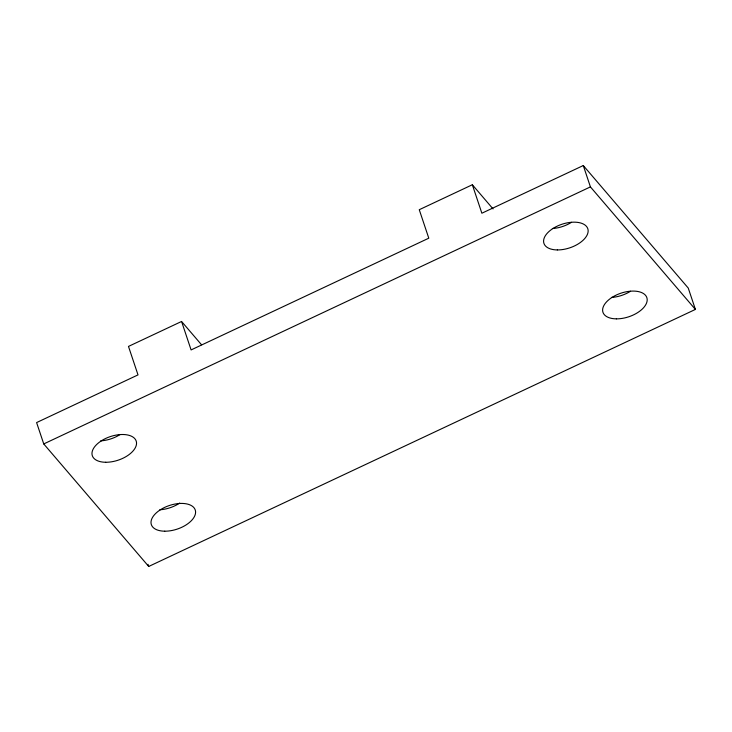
<?xml version="1.0" encoding="UTF-8"?>
<svg xmlns="http://www.w3.org/2000/svg" width="732" height="732" viewBox="0 0 732 732"><rect width="100%" height="100%" fill="white"/><g stroke="black" fill="none" stroke-linecap="round" stroke-linejoin="round"><path stroke-width="1.1" d="M181.573 321.467L128.484 346.419L138.009 374.894L36.6 422.574L43.746 443.931L148.715 566.458L695.4 309.426L688.254 288.069L583.285 165.542L481.866 213.222L472.341 184.748L419.262 209.709L428.787 238.184L191.098 349.933L181.573 321.467L201.529 344.763M43.746 443.931L590.422 186.898L695.4 309.426M472.341 184.748L493.039 208.913M583.285 165.542L590.422 186.898M148.001 564.326L148.715 566.458M119.892 434.652A23.14 12.435 -18.5 0 1 100.76 440.856M630.545 291.235A23.14 12.435 -18.5 0 1 611.412 297.448M571.5 222.318A23.14 12.435 -18.5 0 1 552.367 228.53M179.715 503.058A23.14 12.435 -18.5 0 1 159.814 509.783M105.71 462.267A23.14 12.435 -18.5 0 0 136.353 441.606A23.14 12.435 -18.5 0 0 100.677 441.277A23.14 12.435 -18.5 0 0 105.71 462.267M164.755 531.194A23.14 12.435 -18.5 0 0 195.398 510.524A23.14 12.435 -18.5 0 0 159.722 510.195A23.14 12.435 -18.5 0 0 164.755 531.194M557.317 249.932A23.14 12.435 -18.5 0 0 587.961 229.272A23.14 12.435 -18.5 0 0 552.285 228.942A23.14 12.435 -18.5 0 0 557.317 249.932M616.362 318.859A23.14 12.435 -18.5 0 0 647.006 298.189A23.14 12.435 -18.5 0 0 611.33 297.86A23.14 12.435 -18.5 0 0 616.362 318.859"/></g></svg>
